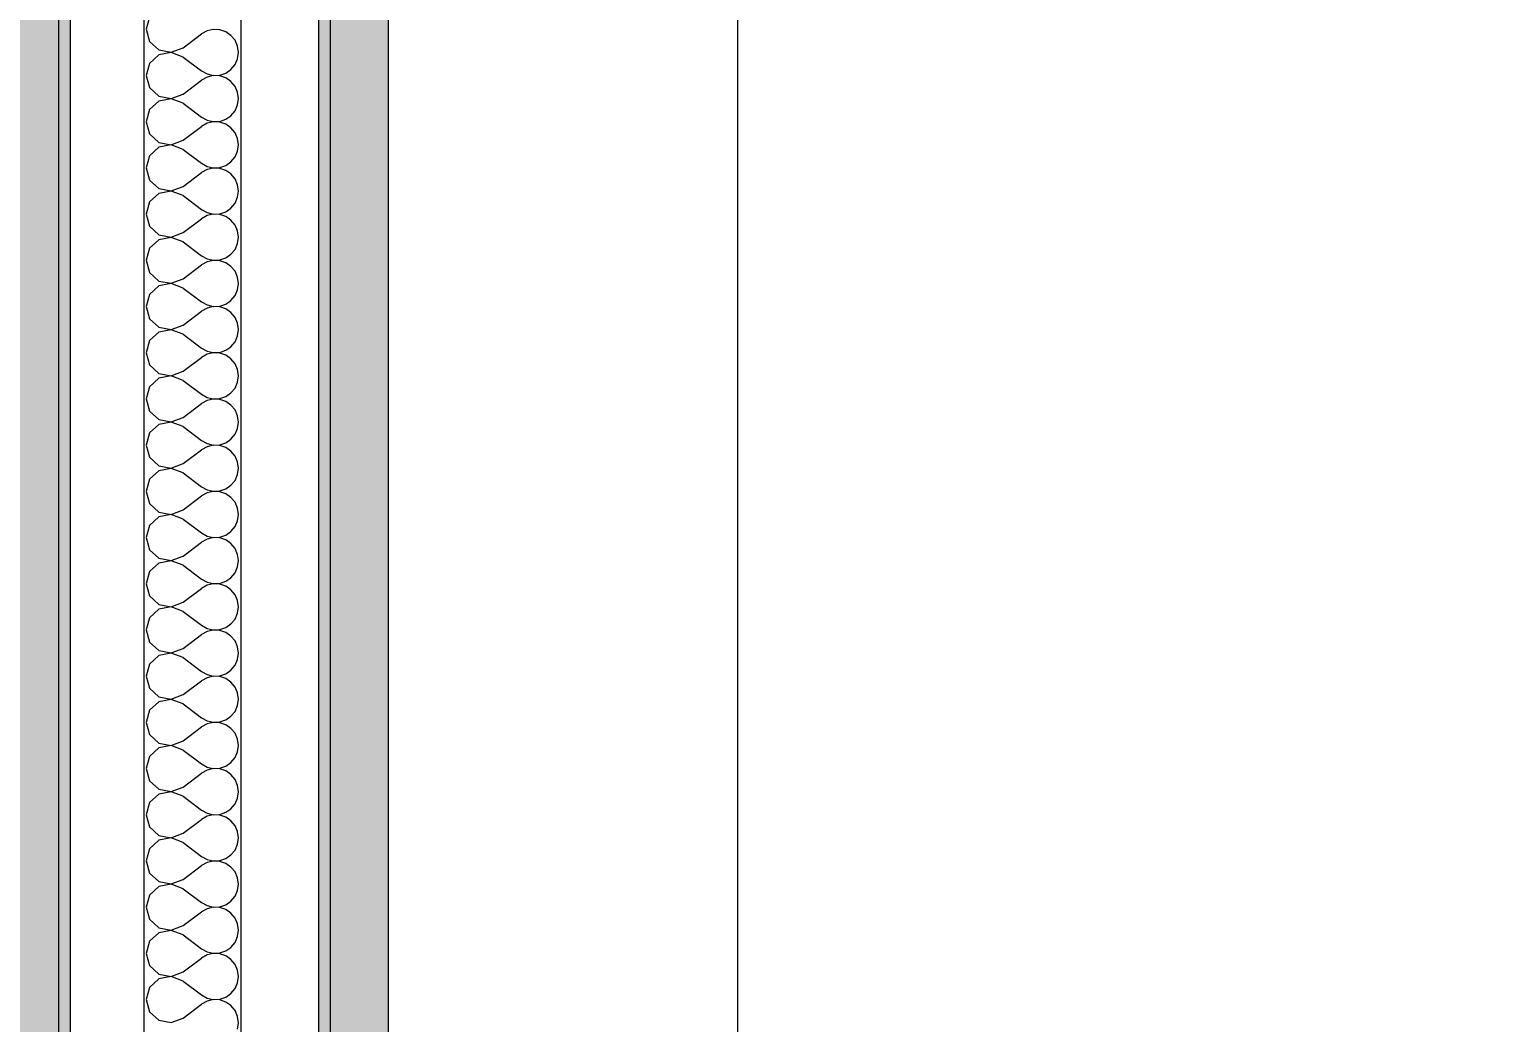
# Model space of a CAD drawing. Header units: millimetres. Extents: x -48147 to 1414029, y -496296 to 18123.
# Drawn here: x 1379525 to 1379902, y -479986.7 to -479730.8 of the extents above; entities that cross this region are included whole.
import ezdxf
from ezdxf.enums import TextEntityAlignment as Align

# ---------------------------------------------------------------- set-up
doc = ezdxf.new("R2010")
doc.units = ezdxf.units.MM
doc.header["$MEASUREMENT"] = 0
doc.linetypes.add('Double Dashed', pattern=[546.805537, 264.583325, -105.833328, 70.555556, -105.833328])
doc.linetypes.add('Wipeout_Contour', pattern=[1000, 0, -1000])
for name, color, linetype in [('New_A-15-MG_Structural_Grid_Phase_2', 7, 'Continuous'), ('New_A-25-M_Wall_Int', 7, 'Continuous'), ('New_A-95-D_1_20', 7, 'Continuous')]:
    doc.layers.add(name, color=color, linetype=linetype)
doc.layers.add('New_A-15-MG_Structural_Grid_Phase_2_Pen_No__222', color=7, linetype='Continuous', lineweight=13, true_color=0x65af33)
doc.layers.add('New_A-25-M_Wall_Int_Pen_No__107', color=7, linetype='Continuous', lineweight=15, true_color=0xa6a6a6)
doc.layers.add('New_A-25-M_Wall_Int_Pen_No__1', color=7, linetype='Continuous', lineweight=13)
doc.layers.add('New_A-95-D_1_20_Pen_No__1', color=7, linetype='Continuous', lineweight=13)
doc.styles.add('GENERATED_STYLE_1', font='')
doc.styles.add('GENERATED_STYLE_2', font='')
doc.styles.get('GENERATED_STYLE_1').set_extended_font_data('Arial')
doc.styles.get('GENERATED_STYLE_2').set_extended_font_data('Swis721 BT')
doc.dimstyles.new('GENERATED_STYLE__4', dxfattribs={"dimtxt": 125, "dimasz": 47.5, "dimexe": 0.18, "dimexo": 50, "dimgap": 0.09, "dimtad": 1, "dimdec": 0, "dimzin": 0, "dimdsep": 46, "dimtxsty": 'GENERATED_STYLE_1', "dimblk": 'ARROWHEAD_2', "dimblk1": 'ARROWHEAD_2', "dimblk2": 'ARROWHEAD_2', "dimcen": 0.09, "dimclrd": 7, "dimclre": 7, "dimclrt": 7, "dimadec": 0, "dimazin": 0, "dimtfac": 1, "dimtdec": 4, "dimtmove": 0, "dimatfit": 3, "dimfxl": 1, "dimtolj": 1, "dimtzin": 0, "dimarcsym": 0})

# ---------------------------------------------------------------- blocks, each defined once
blk = doc.blocks.new('Section Elem_90_2', base_point=(1372879, -490836.73))
at = {"color": 254, "linetype": 'Wipeout_Contour', "lineweight": 0, "ltscale": 81903552.09486547}
blk.add_wipeout([(1379835.83, -479397.03), (1379617.46, -479397.03), (1379617.46, -482736.73), (1379657.46, -482736.73), (1379657.46, -481686.73), (1384190.1, -481686.73), (1384190.1, -479136.73), (1383784.12, -479136.73), (1383784.12, -479150.03), (1383721.92, -479150.03), (1383714.71, -479153.02), (1383711.72, -479160.23), (1383711.72, -479567.83), (1383714.71, -479575.04), (1383721.92, -479578.03), (1383784.12, -479578.03), (1383784.12, -479591.33), (1383631.22, -479591.33), (1383631.22, -479578.03), (1383693.42, -479578.03), (1383700.64, -479575.04), (1383703.62, -479567.83), (1383703.62, -479160.23), (1383700.64, -479153.02), (1383693.42, -479150.03), (1383631.22, -479150.03), (1383631.22, -479136.73), (1380962.49, -479136.73), (1380962.49, -479147.63), (1380900.04, -479147.63), (1380894.66, -479149.86), (1380892.44, -479155.23), (1380892.44, -479374.23), (1380894.66, -479379.61), (1380900.04, -479381.83), (1380962.49, -479381.83), (1380962.49, -479392.73), (1380816.09, -479392.73), (1380816.09, -479381.83), (1380878.54, -479381.83), (1380883.91, -479379.61), (1380886.14, -479374.23), (1380886.14, -479155.23), (1380883.91, -479149.86), (1380878.54, -479147.63), (1380816.09, -479147.63), (1380816.09, -479136.73), (1379835.83, -479136.73), (1379835.83, -479154.03), (1379725.53, -479154.03), (1379716.55, -479157.75), (1379712.83, -479166.73), (1379712.83, -479367.03), (1379716.55, -479376.01), (1379725.53, -479379.73), (1379835.83, -479379.73)], dxfattribs=at).dxf.layer = 'New_A-25-M_Wall_Int'
blk = doc.blocks.new('*X406', base_point=(1372879, -490836.73))
at = {"layer": 'New_A-25-M_Wall_Int_Pen_No__107', "linetype": 'Continuous'}
for p, q in [((1379555.95, -479727.65), (1379555.06, -479730.78)), ((1379555.06, -479730.78), (1379555.95, -479733.91)), ((1379564.58, -479735.54), (1379569.35, -479731.97)), ((1379570.78, -479731.18), (1379569.35, -479731.97)), ((1379572.38, -479730.8), (1379570.78, -479731.18)), ((1379574.02, -479730.88), (1379572.38, -479730.8)), ((1379575.58, -479731.41), (1379574.02, -479730.88)), ((1379576.93, -479732.34), (1379575.58, -479731.41)), ((1379577.98, -479733.6), (1379576.93, -479732.34)), ((1379555.95, -479733.91), (1379558.35, -479736.1)), ((1379558.35, -479736.1), (1379561.55, -479736.71)), ((1379561.55, -479736.71), (1379564.58, -479735.54)), ((1379578.64, -479735.11), (1379577.98, -479733.6)), ((1379578.87, -479736.73), (1379578.64, -479735.11)), ((1379555.95, -479739.56), (1379555.06, -479742.68)), ((1379558.35, -479737.36), (1379555.95, -479739.56)), ((1379561.55, -479736.76), (1379558.35, -479737.36)), ((1379564.58, -479737.92), (1379561.55, -479736.76)), ((1379564.58, -479737.92), (1379569.35, -479741.49)), ((1379576.93, -479741.13), (1379577.98, -479739.86)), ((1379577.98, -479739.86), (1379578.64, -479738.36)), ((1379578.64, -479738.36), (1379578.87, -479736.73)), ((1379555.06, -479742.68), (1379555.95, -479745.81)), ((1379569.35, -479741.49), (1379570.78, -479742.29)), ((1379570.78, -479743.08), (1379569.35, -479743.88)), ((1379570.78, -479742.29), (1379572.38, -479742.66)), ((1379572.38, -479742.71), (1379570.78, -479743.08)), ((1379572.38, -479742.66), (1379574.02, -479742.58)), ((1379574.02, -479742.79), (1379572.38, -479742.71)), ((1379574.02, -479742.58), (1379575.58, -479742.06)), ((1379575.58, -479743.31), (1379574.02, -479742.79)), ((1379575.58, -479742.06), (1379576.93, -479741.13)), ((1379576.93, -479744.24), (1379575.58, -479743.31)), ((1379555.95, -479745.81), (1379558.35, -479748.01)), ((1379561.55, -479748.61), (1379564.58, -479747.45)), ((1379564.58, -479747.45), (1379569.35, -479743.88)), ((1379577.98, -479745.51), (1379576.93, -479744.24)), ((1379578.64, -479747.01), (1379577.98, -479745.51)), ((1379578.87, -479748.64), (1379578.64, -479747.01)), ((1379558.35, -479749.27), (1379555.95, -479751.46)), ((1379558.35, -479748.01), (1379561.55, -479748.61)), ((1379561.55, -479748.66), (1379558.35, -479749.27)), ((1379564.58, -479749.83), (1379561.55, -479748.66)), ((1379564.58, -479749.83), (1379569.35, -479753.4)), ((1379577.98, -479751.77), (1379578.64, -479750.26)), ((1379578.64, -479750.26), (1379578.87, -479748.64)), ((1379555.95, -479751.46), (1379555.06, -479754.59)), ((1379555.06, -479754.59), (1379555.95, -479757.72)), ((1379569.35, -479753.4), (1379570.78, -479754.19)), ((1379570.78, -479754.99), (1379569.35, -479755.78)), ((1379570.78, -479754.19), (1379572.38, -479754.57)), ((1379572.38, -479754.61), (1379570.78, -479754.99)), ((1379572.38, -479754.57), (1379574.02, -479754.49)), ((1379574.02, -479754.69), (1379572.38, -479754.61)), ((1379574.02, -479754.49), (1379575.58, -479753.96)), ((1379575.58, -479755.22), (1379574.02, -479754.69)), ((1379575.58, -479753.96), (1379576.93, -479753.03)), ((1379576.93, -479753.03), (1379577.98, -479751.77)), ((1379555.95, -479757.72), (1379558.35, -479759.91)), ((1379564.58, -479759.35), (1379569.35, -479755.78)), ((1379576.93, -479756.15), (1379575.58, -479755.22)), ((1379577.98, -479757.41), (1379576.93, -479756.15)), ((1379578.64, -479758.92), (1379577.98, -479757.41)), ((1379558.35, -479761.17), (1379555.95, -479763.36)), ((1379558.35, -479759.91), (1379561.55, -479760.52)), ((1379561.55, -479760.57), (1379558.35, -479761.17)), ((1379561.55, -479760.52), (1379564.58, -479759.35)), ((1379564.58, -479761.73), (1379561.55, -479760.57)), ((1379564.58, -479761.73), (1379569.35, -479765.3)), ((1379577.98, -479763.67), (1379578.64, -479762.17)), ((1379578.87, -479760.54), (1379578.64, -479758.92)), ((1379578.64, -479762.17), (1379578.87, -479760.54)), ((1379555.95, -479763.36), (1379555.06, -479766.49)), ((1379569.35, -479765.3), (1379570.78, -479766.1)), ((1379570.78, -479766.1), (1379572.38, -479766.47)), ((1379572.38, -479766.47), (1379574.02, -479766.39)), ((1379574.02, -479766.39), (1379575.58, -479765.87)), ((1379575.58, -479765.87), (1379576.93, -479764.94)), ((1379576.93, -479764.94), (1379577.98, -479763.67)), ((1379555.06, -479766.49), (1379555.95, -479769.62)), ((1379555.95, -479769.62), (1379558.35, -479771.82)), ((1379564.58, -479771.26), (1379569.35, -479767.68)), ((1379570.78, -479766.89), (1379569.35, -479767.68)), ((1379572.38, -479766.52), (1379570.78, -479766.89)), ((1379574.02, -479766.6), (1379572.38, -479766.52)), ((1379575.58, -479767.12), (1379574.02, -479766.6)), ((1379576.93, -479768.05), (1379575.58, -479767.12)), ((1379577.98, -479769.32), (1379576.93, -479768.05)), ((1379578.64, -479770.82), (1379577.98, -479769.32)), ((1379558.35, -479773.08), (1379555.95, -479775.27)), ((1379558.35, -479771.82), (1379561.55, -479772.42)), ((1379561.55, -479772.47), (1379558.35, -479773.08)), ((1379561.55, -479772.42), (1379564.58, -479771.26)), ((1379564.58, -479773.64), (1379561.55, -479772.47)), ((1379564.58, -479773.64), (1379569.35, -479777.21)), ((1379578.87, -479772.45), (1379578.64, -479770.82)), ((1379578.64, -479774.07), (1379578.87, -479772.45)), ((1379555.95, -479775.27), (1379555.06, -479778.4)), ((1379569.35, -479777.21), (1379570.78, -479778)), ((1379575.58, -479777.77), (1379576.93, -479776.84)), ((1379576.93, -479776.84), (1379577.98, -479775.58)), ((1379577.98, -479775.58), (1379578.64, -479774.07)), ((1379555.06, -479778.4), (1379555.95, -479781.53)), ((1379564.58, -479783.16), (1379569.35, -479779.59)), ((1379570.78, -479778.79), (1379569.35, -479779.59)), ((1379570.78, -479778), (1379572.38, -479778.38)), ((1379572.38, -479778.42), (1379570.78, -479778.79)), ((1379572.38, -479778.38), (1379574.02, -479778.3)), ((1379574.02, -479778.5), (1379572.38, -479778.42)), ((1379574.02, -479778.3), (1379575.58, -479777.77)), ((1379575.58, -479779.03), (1379574.02, -479778.5)), ((1379576.93, -479779.96), (1379575.58, -479779.03)), ((1379577.98, -479781.22), (1379576.93, -479779.96)), ((1379578.64, -479782.72), (1379577.98, -479781.22)), ((1379555.95, -479781.53), (1379558.35, -479783.72)), ((1379558.35, -479784.98), (1379555.95, -479787.17)), ((1379558.35, -479783.72), (1379561.55, -479784.33)), ((1379561.55, -479784.38), (1379558.35, -479784.98)), ((1379561.55, -479784.33), (1379564.58, -479783.16)), ((1379564.58, -479785.54), (1379561.55, -479784.38)), ((1379578.87, -479784.35), (1379578.64, -479782.72)), ((1379578.64, -479785.98), (1379578.87, -479784.35)), ((1379555.95, -479787.17), (1379555.06, -479790.3)), ((1379564.58, -479785.54), (1379569.35, -479789.11)), ((1379575.58, -479789.68), (1379576.93, -479788.75)), ((1379576.93, -479788.75), (1379577.98, -479787.48)), ((1379577.98, -479787.48), (1379578.64, -479785.98)), ((1379555.06, -479790.3), (1379555.95, -479793.43)), ((1379564.58, -479795.07), (1379569.35, -479791.49)), ((1379569.35, -479789.11), (1379570.78, -479789.91)), ((1379570.78, -479790.7), (1379569.35, -479791.49)), ((1379570.78, -479789.91), (1379572.38, -479790.28)), ((1379572.38, -479790.33), (1379570.78, -479790.7)), ((1379572.38, -479790.28), (1379574.02, -479790.2)), ((1379574.02, -479790.41), (1379572.38, -479790.33)), ((1379574.02, -479790.2), (1379575.58, -479789.68)), ((1379575.58, -479790.93), (1379574.02, -479790.41)), ((1379576.93, -479791.86), (1379575.58, -479790.93)), ((1379577.98, -479793.13), (1379576.93, -479791.86)), ((1379555.95, -479793.43), (1379558.35, -479795.63)), ((1379558.35, -479795.63), (1379561.55, -479796.23)), ((1379561.55, -479796.28), (1379558.35, -479796.88)), ((1379561.55, -479796.23), (1379564.58, -479795.07)), ((1379564.58, -479797.45), (1379561.55, -479796.28)), ((1379578.64, -479794.63), (1379577.98, -479793.13)), ((1379578.87, -479796.26), (1379578.64, -479794.63)), ((1379578.64, -479797.88), (1379578.87, -479796.26)), ((1379555.95, -479799.08), (1379555.06, -479802.21)), ((1379558.35, -479796.88), (1379555.95, -479799.08)), ((1379564.58, -479797.45), (1379569.35, -479801.02)), ((1379576.93, -479800.65), (1379577.98, -479799.39)), ((1379577.98, -479799.39), (1379578.64, -479797.88)), ((1379555.06, -479802.21), (1379555.95, -479805.34)), ((1379564.58, -479806.97), (1379569.35, -479803.4)), ((1379569.35, -479801.02), (1379570.78, -479801.81)), ((1379570.78, -479802.6), (1379569.35, -479803.4)), ((1379570.78, -479801.81), (1379572.38, -479802.18)), ((1379572.38, -479802.23), (1379570.78, -479802.6)), ((1379572.38, -479802.18), (1379574.02, -479802.1)), ((1379574.02, -479802.31), (1379572.38, -479802.23)), ((1379574.02, -479802.1), (1379575.58, -479801.58)), ((1379575.58, -479802.84), (1379574.02, -479802.31)), ((1379575.58, -479801.58), (1379576.93, -479800.65)), ((1379576.93, -479803.77), (1379575.58, -479802.84)), ((1379577.98, -479805.03), (1379576.93, -479803.77)), ((1379555.95, -479805.34), (1379558.35, -479807.53)), ((1379558.35, -479807.53), (1379561.55, -479808.14)), ((1379561.55, -479808.14), (1379564.58, -479806.97)), ((1379578.64, -479806.53), (1379577.98, -479805.03)), ((1379578.87, -479808.16), (1379578.64, -479806.53)), ((1379555.95, -479810.98), (1379555.06, -479814.11)), ((1379558.35, -479808.79), (1379555.95, -479810.98)), ((1379561.55, -479808.19), (1379558.35, -479808.79)), ((1379564.58, -479809.35), (1379561.55, -479808.19)), ((1379564.58, -479809.35), (1379569.35, -479812.92)), ((1379576.93, -479812.55), (1379577.98, -479811.29)), ((1379577.98, -479811.29), (1379578.64, -479809.79)), ((1379578.64, -479809.79), (1379578.87, -479808.16)), ((1379555.06, -479814.11), (1379555.95, -479817.24)), ((1379564.58, -479818.88), (1379569.35, -479815.3)), ((1379569.35, -479812.92), (1379570.78, -479813.72)), ((1379570.78, -479814.51), (1379569.35, -479815.3)), ((1379570.78, -479813.72), (1379572.38, -479814.09)), ((1379572.38, -479814.14), (1379570.78, -479814.51)), ((1379572.38, -479814.09), (1379574.02, -479814.01)), ((1379574.02, -479814.22), (1379572.38, -479814.14)), ((1379574.02, -479814.01), (1379575.58, -479813.48)), ((1379575.58, -479814.74), (1379574.02, -479814.22)), ((1379575.58, -479813.48), (1379576.93, -479812.55)), ((1379576.93, -479815.67), (1379575.58, -479814.74)), ((1379555.95, -479817.24), (1379558.35, -479819.44)), ((1379561.55, -479820.04), (1379564.58, -479818.88)), ((1379577.98, -479816.94), (1379576.93, -479815.67)), ((1379578.64, -479818.44), (1379577.98, -479816.94)), ((1379578.87, -479820.07), (1379578.64, -479818.44)), ((1379555.95, -479822.89), (1379555.06, -479826.02)), ((1379558.35, -479820.69), (1379555.95, -479822.89)), ((1379558.35, -479819.44), (1379561.55, -479820.04)), ((1379561.55, -479820.09), (1379558.35, -479820.69)), ((1379564.58, -479821.26), (1379561.55, -479820.09)), ((1379564.58, -479821.26), (1379569.35, -479824.83)), ((1379577.98, -479823.2), (1379578.64, -479821.69)), ((1379578.64, -479821.69), (1379578.87, -479820.07)), ((1379555.06, -479826.02), (1379555.95, -479829.15)), ((1379569.35, -479824.83), (1379570.78, -479825.62)), ((1379570.78, -479826.41), (1379569.35, -479827.21)), ((1379570.78, -479825.62), (1379572.38, -479825.99)), ((1379572.38, -479826.04), (1379570.78, -479826.41)), ((1379572.38, -479825.99), (1379574.02, -479825.91)), ((1379574.02, -479826.12), (1379572.38, -479826.04)), ((1379574.02, -479825.91), (1379575.58, -479825.39)), ((1379575.58, -479826.65), (1379574.02, -479826.12)), ((1379575.58, -479825.39), (1379576.93, -479824.46)), ((1379576.93, -479827.58), (1379575.58, -479826.65)), ((1379576.93, -479824.46), (1379577.98, -479823.2)), ((1379555.95, -479829.15), (1379558.35, -479831.34)), ((1379564.58, -479830.78), (1379569.35, -479827.21)), ((1379577.98, -479828.84), (1379576.93, -479827.58)), ((1379578.64, -479830.34), (1379577.98, -479828.84)), ((1379578.87, -479831.97), (1379578.64, -479830.34)), ((1379558.35, -479832.6), (1379555.95, -479834.79)), ((1379558.35, -479831.34), (1379561.55, -479831.95)), ((1379561.55, -479831.99), (1379558.35, -479832.6)), ((1379561.55, -479831.95), (1379564.58, -479830.78)), ((1379564.58, -479833.16), (1379561.55, -479831.99)), ((1379564.58, -479833.16), (1379569.35, -479836.73)), ((1379577.98, -479835.1), (1379578.64, -479833.6)), ((1379578.64, -479833.6), (1379578.87, -479831.97)), ((1379555.95, -479834.79), (1379555.06, -479837.92)), ((1379555.06, -479837.92), (1379555.95, -479841.05)), ((1379569.35, -479836.73), (1379570.78, -479837.53)), ((1379570.78, -479837.53), (1379572.38, -479837.9)), ((1379572.38, -479837.95), (1379570.78, -479838.32)), ((1379572.38, -479837.9), (1379574.02, -479837.82)), ((1379574.02, -479838.03), (1379572.38, -479837.95)), ((1379574.02, -479837.82), (1379575.58, -479837.29)), ((1379575.58, -479838.55), (1379574.02, -479838.03)), ((1379575.58, -479837.29), (1379576.93, -479836.36)), ((1379576.93, -479836.36), (1379577.98, -479835.1)), ((1379555.95, -479841.05), (1379558.35, -479843.25)), ((1379564.58, -479842.68), (1379569.35, -479839.11)), ((1379570.78, -479838.32), (1379569.35, -479839.11)), ((1379576.93, -479839.48), (1379575.58, -479838.55)), ((1379577.98, -479840.75), (1379576.93, -479839.48)), ((1379578.64, -479842.25), (1379577.98, -479840.75)), ((1379558.35, -479844.5), (1379555.95, -479846.7)), ((1379558.35, -479843.25), (1379561.55, -479843.85)), ((1379561.55, -479843.9), (1379558.35, -479844.5)), ((1379561.55, -479843.85), (1379564.58, -479842.68)), ((1379564.58, -479845.07), (1379561.55, -479843.9)), ((1379564.58, -479845.07), (1379569.35, -479848.64)), ((1379577.98, -479847), (1379578.64, -479845.5)), ((1379578.87, -479843.88), (1379578.64, -479842.25)), ((1379578.64, -479845.5), (1379578.87, -479843.88)), ((1379555.95, -479846.7), (1379555.06, -479849.83)), ((1379569.35, -479848.64), (1379570.78, -479849.43)), ((1379574.02, -479849.72), (1379575.58, -479849.2)), ((1379575.58, -479849.2), (1379576.93, -479848.27)), ((1379576.93, -479848.27), (1379577.98, -479847)), ((1379555.06, -479849.83), (1379555.95, -479852.96)), ((1379555.95, -479852.96), (1379558.35, -479855.15)), ((1379564.58, -479854.59), (1379569.35, -479851.02)), ((1379570.78, -479850.22), (1379569.35, -479851.02)), ((1379570.78, -479849.43), (1379572.38, -479849.8)), ((1379572.38, -479849.85), (1379570.78, -479850.22)), ((1379572.38, -479849.8), (1379574.02, -479849.72)), ((1379574.02, -479849.93), (1379572.38, -479849.85)), ((1379575.58, -479850.46), (1379574.02, -479849.93)), ((1379576.93, -479851.39), (1379575.58, -479850.46)), ((1379577.98, -479852.65), (1379576.93, -479851.39)), ((1379578.64, -479854.15), (1379577.98, -479852.65)), ((1379558.35, -479856.41), (1379555.95, -479858.6)), ((1379558.35, -479855.15), (1379561.55, -479855.76)), ((1379561.55, -479855.8), (1379558.35, -479856.41)), ((1379561.55, -479855.76), (1379564.58, -479854.59)), ((1379564.58, -479856.97), (1379561.55, -479855.8)), ((1379578.87, -479855.78), (1379578.64, -479854.15)), ((1379578.64, -479857.41), (1379578.87, -479855.78)), ((1379555.95, -479858.6), (1379555.06, -479861.73)), ((1379564.58, -479856.97), (1379569.35, -479860.54)), ((1379569.35, -479860.54), (1379570.78, -479861.34)), ((1379575.58, -479861.1), (1379576.93, -479860.17)), ((1379576.93, -479860.17), (1379577.98, -479858.91)), ((1379577.98, -479858.91), (1379578.64, -479857.41)), ((1379555.06, -479861.73), (1379555.95, -479864.86)), ((1379564.58, -479866.49), (1379569.35, -479862.92)), ((1379570.78, -479862.13), (1379569.35, -479862.92)), ((1379570.78, -479861.34), (1379572.38, -479861.71)), ((1379572.38, -479861.76), (1379570.78, -479862.13)), ((1379572.38, -479861.71), (1379574.02, -479861.63)), ((1379574.02, -479861.84), (1379572.38, -479861.76)), ((1379574.02, -479861.63), (1379575.58, -479861.1)), ((1379575.58, -479862.36), (1379574.02, -479861.84)), ((1379576.93, -479863.29), (1379575.58, -479862.36)), ((1379577.98, -479864.56), (1379576.93, -479863.29)), ((1379555.95, -479864.86), (1379558.35, -479867.06)), ((1379558.35, -479867.06), (1379561.55, -479867.66)), ((1379561.55, -479867.71), (1379558.35, -479868.31)), ((1379561.55, -479867.66), (1379564.58, -479866.49)), ((1379564.58, -479868.88), (1379561.55, -479867.71)), ((1379578.64, -479866.06), (1379577.98, -479864.56)), ((1379578.87, -479867.68), (1379578.64, -479866.06)), ((1379578.64, -479869.31), (1379578.87, -479867.68)), ((1379555.95, -479870.51), (1379555.06, -479873.64)), ((1379558.35, -479868.31), (1379555.95, -479870.51)), ((1379564.58, -479868.88), (1379569.35, -479872.45)), ((1379576.93, -479872.08), (1379577.98, -479870.81)), ((1379577.98, -479870.81), (1379578.64, -479869.31)), ((1379555.06, -479873.64), (1379555.95, -479876.77)), ((1379564.58, -479878.4), (1379569.35, -479874.83)), ((1379569.35, -479872.45), (1379570.78, -479873.24)), ((1379570.78, -479874.03), (1379569.35, -479874.83)), ((1379570.78, -479873.24), (1379572.38, -479873.61)), ((1379572.38, -479873.66), (1379570.78, -479874.03)), ((1379572.38, -479873.61), (1379574.02, -479873.53)), ((1379574.02, -479873.74), (1379572.38, -479873.66)), ((1379574.02, -479873.53), (1379575.58, -479873.01)), ((1379575.58, -479874.27), (1379574.02, -479873.74)), ((1379575.58, -479873.01), (1379576.93, -479872.08)), ((1379576.93, -479875.2), (1379575.58, -479874.27)), ((1379577.98, -479876.46), (1379576.93, -479875.2)), ((1379555.95, -479876.77), (1379558.35, -479878.96)), ((1379558.35, -479878.96), (1379561.55, -479879.57)), ((1379561.55, -479879.57), (1379564.58, -479878.4)), ((1379578.64, -479877.96), (1379577.98, -479876.46)), ((1379578.87, -479879.59), (1379578.64, -479877.96)), ((1379555.95, -479882.41), (1379555.06, -479885.54)), ((1379558.35, -479880.22), (1379555.95, -479882.41)), ((1379561.55, -479879.61), (1379558.35, -479880.22)), ((1379564.58, -479880.78), (1379561.55, -479879.61)), ((1379564.58, -479880.78), (1379569.35, -479884.35)), ((1379576.93, -479883.98), (1379577.98, -479882.72)), ((1379577.98, -479882.72), (1379578.64, -479881.22)), ((1379578.64, -479881.22), (1379578.87, -479879.59)), ((1379555.06, -479885.54), (1379555.95, -479888.67)), ((1379564.58, -479890.3), (1379569.35, -479886.73)), ((1379569.35, -479884.35), (1379570.78, -479885.15)), ((1379570.78, -479885.94), (1379569.35, -479886.73)), ((1379570.78, -479885.15), (1379572.38, -479885.52)), ((1379572.38, -479885.57), (1379570.78, -479885.94)), ((1379572.38, -479885.52), (1379574.02, -479885.44)), ((1379574.02, -479885.65), (1379572.38, -479885.57)), ((1379574.02, -479885.44), (1379575.58, -479884.91)), ((1379575.58, -479886.17), (1379574.02, -479885.65)), ((1379575.58, -479884.91), (1379576.93, -479883.98)), ((1379576.93, -479887.1), (1379575.58, -479886.17)), ((1379555.95, -479888.67), (1379558.35, -479890.87)), ((1379561.55, -479891.47), (1379564.58, -479890.3)), ((1379577.98, -479888.36), (1379576.93, -479887.1)), ((1379578.64, -479889.87), (1379577.98, -479888.36)), ((1379578.87, -479891.49), (1379578.64, -479889.87)), ((1379555.95, -479894.32), (1379555.06, -479897.45)), ((1379558.35, -479892.12), (1379555.95, -479894.32)), ((1379558.35, -479890.87), (1379561.55, -479891.47)), ((1379561.55, -479891.52), (1379558.35, -479892.12)), ((1379564.58, -479892.68), (1379561.55, -479891.52)), ((1379564.58, -479892.68), (1379569.35, -479896.26)), ((1379577.98, -479894.62), (1379578.64, -479893.12)), ((1379578.64, -479893.12), (1379578.87, -479891.49)), ((1379555.06, -479897.45), (1379555.95, -479900.58)), ((1379569.35, -479896.26), (1379570.78, -479897.05)), ((1379570.78, -479897.84), (1379569.35, -479898.64)), ((1379570.78, -479897.05), (1379572.38, -479897.42)), ((1379572.38, -479897.47), (1379570.78, -479897.84)), ((1379572.38, -479897.42), (1379574.02, -479897.34)), ((1379574.02, -479897.55), (1379572.38, -479897.47)), ((1379574.02, -479897.34), (1379575.58, -479896.82)), ((1379575.58, -479898.08), (1379574.02, -479897.55)), ((1379575.58, -479896.82), (1379576.93, -479895.89)), ((1379576.93, -479899.01), (1379575.58, -479898.08)), ((1379576.93, -479895.89), (1379577.98, -479894.62)), ((1379555.95, -479900.58), (1379558.35, -479902.77)), ((1379564.58, -479902.21), (1379569.35, -479898.64)), ((1379577.98, -479900.27), (1379576.93, -479899.01)), ((1379578.64, -479901.77), (1379577.98, -479900.27)), ((1379578.87, -479903.4), (1379578.64, -479901.77)), ((1379558.35, -479904.03), (1379555.95, -479906.22)), ((1379558.35, -479902.77), (1379561.55, -479903.38)), ((1379561.55, -479903.42), (1379558.35, -479904.03)), ((1379561.55, -479903.38), (1379564.58, -479902.21)), ((1379564.58, -479904.59), (1379561.55, -479903.42)), ((1379564.58, -479904.59), (1379569.35, -479908.16)), ((1379577.98, -479906.53), (1379578.64, -479905.03)), ((1379578.64, -479905.03), (1379578.87, -479903.4)), ((1379555.95, -479906.22), (1379555.06, -479909.35)), ((1379555.06, -479909.35), (1379555.95, -479912.48)), ((1379569.35, -479908.16), (1379570.78, -479908.96)), ((1379570.78, -479908.96), (1379572.38, -479909.33)), ((1379572.38, -479909.38), (1379570.78, -479909.75)), ((1379572.38, -479909.33), (1379574.02, -479909.25)), ((1379574.02, -479909.46), (1379572.38, -479909.38)), ((1379574.02, -479909.25), (1379575.58, -479908.72)), ((1379575.58, -479909.98), (1379574.02, -479909.46)), ((1379575.58, -479908.72), (1379576.93, -479907.79)), ((1379576.93, -479907.79), (1379577.98, -479906.53)), ((1379555.95, -479912.48), (1379558.35, -479914.68)), ((1379564.58, -479914.11), (1379569.35, -479910.54)), ((1379570.78, -479909.75), (1379569.35, -479910.54)), ((1379576.93, -479910.91), (1379575.58, -479909.98)), ((1379577.98, -479912.17), (1379576.93, -479910.91)), ((1379578.64, -479913.68), (1379577.98, -479912.17)), ((1379558.35, -479915.93), (1379555.95, -479918.13)), ((1379558.35, -479914.68), (1379561.55, -479915.28)), ((1379561.55, -479915.33), (1379558.35, -479915.93)), ((1379561.55, -479915.28), (1379564.58, -479914.11)), ((1379564.58, -479916.49), (1379561.55, -479915.33)), ((1379564.58, -479916.49), (1379569.35, -479920.07)), ((1379577.98, -479918.43), (1379578.64, -479916.93)), ((1379578.87, -479915.3), (1379578.64, -479913.68)), ((1379578.64, -479916.93), (1379578.87, -479915.3)), ((1379555.95, -479918.13), (1379555.06, -479921.26)), ((1379569.35, -479920.07), (1379570.78, -479920.86)), ((1379570.78, -479920.86), (1379572.38, -479921.23)), ((1379574.02, -479921.15), (1379575.58, -479920.63)), ((1379575.58, -479920.63), (1379576.93, -479919.7)), ((1379576.93, -479919.7), (1379577.98, -479918.43)), ((1379555.06, -479921.26), (1379555.95, -479924.39)), ((1379555.95, -479924.39), (1379558.35, -479926.58)), ((1379564.58, -479926.02), (1379569.35, -479922.45)), ((1379570.78, -479921.65), (1379569.35, -479922.45)), ((1379572.38, -479921.28), (1379570.78, -479921.65)), ((1379572.38, -479921.23), (1379574.02, -479921.15)), ((1379574.02, -479921.36), (1379572.38, -479921.28)), ((1379575.58, -479921.88), (1379574.02, -479921.36)), ((1379576.93, -479922.81), (1379575.58, -479921.88)), ((1379577.98, -479924.08), (1379576.93, -479922.81)), ((1379578.64, -479925.58), (1379577.98, -479924.08)), ((1379558.35, -479927.84), (1379555.95, -479930.03)), ((1379558.35, -479926.58), (1379561.55, -479927.18)), ((1379561.55, -479927.23), (1379558.35, -479927.84)), ((1379561.55, -479927.18), (1379564.58, -479926.02)), ((1379564.58, -479928.4), (1379561.55, -479927.23)), ((1379564.58, -479928.4), (1379569.35, -479931.97)), ((1379578.87, -479927.21), (1379578.64, -479925.58)), ((1379578.64, -479928.84), (1379578.87, -479927.21)), ((1379555.95, -479930.03), (1379555.06, -479933.16)), ((1379569.35, -479931.97), (1379570.78, -479932.77)), ((1379575.58, -479932.53), (1379576.93, -479931.6)), ((1379576.93, -479931.6), (1379577.98, -479930.34)), ((1379577.98, -479930.34), (1379578.64, -479928.84)), ((1379555.06, -479933.16), (1379555.95, -479936.29)), ((1379564.58, -479937.92), (1379569.35, -479934.35)), ((1379570.78, -479933.56), (1379569.35, -479934.35)), ((1379570.78, -479932.77), (1379572.38, -479933.14)), ((1379572.38, -479933.19), (1379570.78, -479933.56)), ((1379572.38, -479933.14), (1379574.02, -479933.06)), ((1379574.02, -479933.26), (1379572.38, -479933.19)), ((1379574.02, -479933.06), (1379575.58, -479932.53)), ((1379575.58, -479933.79), (1379574.02, -479933.26)), ((1379576.93, -479934.72), (1379575.58, -479933.79)), ((1379577.98, -479935.98), (1379576.93, -479934.72)), ((1379578.64, -479937.49), (1379577.98, -479935.98)), ((1379555.95, -479936.29), (1379558.35, -479938.48)), ((1379558.35, -479939.74), (1379555.95, -479941.94)), ((1379558.35, -479938.48), (1379561.55, -479939.09)), ((1379561.55, -479939.14), (1379558.35, -479939.74)), ((1379561.55, -479939.09), (1379564.58, -479937.92)), ((1379564.58, -479940.3), (1379561.55, -479939.14)), ((1379578.87, -479939.11), (1379578.64, -479937.49)), ((1379578.64, -479940.74), (1379578.87, -479939.11)), ((1379555.95, -479941.94), (1379555.06, -479945.07)), ((1379564.58, -479940.3), (1379569.35, -479943.88)), ((1379575.58, -479944.44), (1379576.93, -479943.51)), ((1379576.93, -479943.51), (1379577.98, -479942.24)), ((1379577.98, -479942.24), (1379578.64, -479940.74)), ((1379555.06, -479945.07), (1379555.95, -479948.2)), ((1379564.58, -479949.83), (1379569.35, -479946.26)), ((1379569.35, -479943.88), (1379570.78, -479944.67)), ((1379570.78, -479945.46), (1379569.35, -479946.26)), ((1379570.78, -479944.67), (1379572.38, -479945.04)), ((1379572.38, -479945.09), (1379570.78, -479945.46)), ((1379572.38, -479945.04), (1379574.02, -479944.96)), ((1379574.02, -479945.17), (1379572.38, -479945.09)), ((1379574.02, -479944.96), (1379575.58, -479944.44)), ((1379575.58, -479945.69), (1379574.02, -479945.17)), ((1379576.93, -479946.62), (1379575.58, -479945.69)), ((1379577.98, -479947.89), (1379576.93, -479946.62)), ((1379555.95, -479948.2), (1379558.35, -479950.39)), ((1379558.35, -479950.39), (1379561.55, -479950.99)), ((1379561.55, -479951.04), (1379558.35, -479951.65)), ((1379561.55, -479950.99), (1379564.58, -479949.83)), ((1379564.58, -479952.21), (1379561.55, -479951.04)), ((1379578.64, -479949.39), (1379577.98, -479947.89)), ((1379578.87, -479951.02), (1379578.64, -479949.39)), ((1379578.64, -479952.64), (1379578.87, -479951.02)), ((1379555.95, -479953.84), (1379555.06, -479956.97)), ((1379558.35, -479951.65), (1379555.95, -479953.84)), ((1379564.58, -479952.21), (1379569.35, -479955.78)), ((1379576.93, -479955.41), (1379577.98, -479954.15)), ((1379577.98, -479954.15), (1379578.64, -479952.64)), ((1379555.06, -479956.97), (1379555.95, -479960.1)), ((1379564.58, -479961.73), (1379569.35, -479958.16)), ((1379569.35, -479955.78), (1379570.78, -479956.57)), ((1379570.78, -479957.37), (1379569.35, -479958.16)), ((1379570.78, -479956.57), (1379572.38, -479956.95)), ((1379572.38, -479956.99), (1379570.78, -479957.37)), ((1379572.38, -479956.95), (1379574.02, -479956.87)), ((1379574.02, -479957.07), (1379572.38, -479956.99)), ((1379574.02, -479956.87), (1379575.58, -479956.34)), ((1379575.58, -479957.6), (1379574.02, -479957.07)), ((1379575.58, -479956.34), (1379576.93, -479955.41)), ((1379576.93, -479958.53), (1379575.58, -479957.6)), ((1379577.98, -479959.79), (1379576.93, -479958.53)), ((1379555.95, -479960.1), (1379558.35, -479962.29)), ((1379558.35, -479962.29), (1379561.55, -479962.9)), ((1379561.55, -479962.9), (1379564.58, -479961.73)), ((1379578.64, -479961.3), (1379577.98, -479959.79)), ((1379578.87, -479962.92), (1379578.64, -479961.3)), ((1379555.95, -479965.75), (1379555.06, -479968.88)), ((1379558.35, -479963.55), (1379555.95, -479965.75)), ((1379561.55, -479962.95), (1379558.35, -479963.55)), ((1379564.58, -479964.11), (1379561.55, -479962.95)), ((1379564.58, -479964.11), (1379569.35, -479967.68)), ((1379576.93, -479967.32), (1379577.98, -479966.05)), ((1379577.98, -479966.05), (1379578.64, -479964.55)), ((1379578.64, -479964.55), (1379578.87, -479962.92)), ((1379555.06, -479968.88), (1379555.95, -479972)), ((1379569.35, -479967.68), (1379570.78, -479968.48)), ((1379570.78, -479969.27), (1379569.35, -479970.07)), ((1379570.78, -479968.48), (1379572.38, -479968.85)), ((1379572.38, -479968.9), (1379570.78, -479969.27)), ((1379572.38, -479968.85), (1379574.02, -479968.77)), ((1379574.02, -479968.98), (1379572.38, -479968.9)), ((1379574.02, -479968.77), (1379575.58, -479968.25)), ((1379575.58, -479969.5), (1379574.02, -479968.98)), ((1379575.58, -479968.25), (1379576.93, -479967.32)), ((1379576.93, -479970.43), (1379575.58, -479969.5)), ((1379555.95, -479972), (1379558.35, -479974.2)), ((1379561.55, -479974.8), (1379564.58, -479973.64)), ((1379564.58, -479973.64), (1379569.35, -479970.07)), ((1379577.98, -479971.7), (1379576.93, -479970.43)), ((1379578.64, -479973.2), (1379577.98, -479971.7)), ((1379578.87, -479974.83), (1379578.64, -479973.2)), ((1379558.35, -479975.46), (1379555.95, -479977.65)), ((1379558.35, -479974.2), (1379561.55, -479974.8)), ((1379561.55, -479974.85), (1379558.35, -479975.46)), ((1379564.58, -479976.02), (1379561.55, -479974.85)), ((1379564.58, -479976.02), (1379569.35, -479979.59)), ((1379577.98, -479977.96), (1379578.64, -479976.45)), ((1379578.64, -479976.45), (1379578.87, -479974.83)), ((1379555.95, -479977.65), (1379555.06, -479980.78)), ((1379555.06, -479980.78), (1379555.95, -479983.91)), ((1379569.35, -479979.59), (1379570.78, -479980.38)), ((1379570.78, -479981.18), (1379569.35, -479981.97)), ((1379570.78, -479980.38), (1379572.38, -479980.76)), ((1379572.38, -479980.8), (1379570.78, -479981.18)), ((1379572.38, -479980.76), (1379574.02, -479980.68)), ((1379574.02, -479980.88), (1379572.38, -479980.8)), ((1379574.02, -479980.68), (1379575.58, -479980.15)), ((1379575.58, -479981.41), (1379574.02, -479980.88)), ((1379575.58, -479980.15), (1379576.93, -479979.22)), ((1379576.93, -479979.22), (1379577.98, -479977.96)), ((1379555.95, -479983.91), (1379558.35, -479986.1)), ((1379564.58, -479985.54), (1379569.35, -479981.97)), ((1379576.93, -479982.34), (1379575.58, -479981.41)), ((1379577.98, -479983.6), (1379576.93, -479982.34)), ((1379578.64, -479985.11), (1379577.98, -479983.6)), ((1379558.35, -479986.1), (1379561.55, -479986.71)), ((1379561.55, -479986.71), (1379564.58, -479985.54)), ((1379578.87, -479986.73), (1379578.64, -479985.11)), ((1379578.64, -479988.36), (1379578.87, -479986.73))]:
    blk.add_line(p, q, dxfattribs=at)
blk = doc.blocks.new('Section Elem_376_2', base_point=(1372879, -490836.73))
at = {"layer": 'New_A-25-M_Wall_Int_Pen_No__107', "linetype": 'Continuous'}
for points in [[(1379517.46, -479136.73), (1379517.46, -482736.73), (1379532.46, -482736.73), (1379532.46, -479136.73)], [(1379602.46, -482736.73), (1379617.46, -482736.73), (1379617.46, -479136.73), (1379602.46, -479136.73)]]:
    blk.add_hatch(color=256, dxfattribs=at).paths.add_polyline_path(points)
at = {"layer": 'New_A-25-M_Wall_Int_Pen_No__107', "linetype": 'Continuous', "lineweight": 0, "true_color": 0x535353}
blk.add_hatch(color=251, dxfattribs=at).paths.add_polyline_path([(1379599.46, -482736.73), (1379602.46, -482736.73), (1379602.46, -479136.73), (1379599.46, -479136.73)])
at = {"layer": 'New_A-25-M_Wall_Int_Pen_No__1', "linetype": 'Continuous'}
for p, q in [((1379532.46, -479136.73), (1379532.46, -482736.73)), ((1379602.46, -479136.73), (1379602.46, -482736.73)), ((1379617.46, -479136.73), (1379617.46, -482736.73))]:
    blk.add_line(p, q, dxfattribs=at)
at = {"color": 254, "linetype": 'Wipeout_Contour', "lineweight": 0, "ltscale": 5844067.242895639}
blk.add_wipeout([(1379579.46, -482736.73), (1379599.46, -482736.73), (1379599.46, -479136.73), (1379579.46, -479136.73)], dxfattribs=at).dxf.layer = 'New_A-25-M_Wall_Int'
at = {"layer": 'New_A-25-M_Wall_Int_Pen_No__1', "linetype": 'Continuous'}
blk.add_line((1379599.46, -479136.73), (1379599.46, -482736.73), dxfattribs=at)
at = {"color": 254, "linetype": 'Wipeout_Contour', "lineweight": 0, "ltscale": 5843982.258966735}
blk.add_wipeout([(1379554.46, -482736.73), (1379579.46, -482736.73), (1379579.46, -479136.73), (1379554.46, -479136.73)], dxfattribs=at).dxf.layer = 'New_A-25-M_Wall_Int'
at = {"layer": 'New_A-25-M_Wall_Int_Pen_No__1', "linetype": 'Continuous'}
blk.add_line((1379579.46, -479136.73), (1379579.46, -482736.73), dxfattribs=at)
at = {"layer": 'New_A-25-M_Wall_Int'}
blk.add_blockref('*X406', (1372879, -490836.73), dxfattribs=at)
at = {"color": 254, "linetype": 'Wipeout_Contour', "lineweight": 0, "ltscale": 5843899.163694545}
blk.add_wipeout([(1379535.46, -482736.73), (1379554.46, -482736.73), (1379554.46, -479136.73), (1379535.46, -479136.73)], dxfattribs=at).dxf.layer = 'New_A-25-M_Wall_Int'
at = {"layer": 'New_A-25-M_Wall_Int_Pen_No__107', "linetype": 'Continuous', "lineweight": 0, "true_color": 0x535353}
blk.add_hatch(color=251, dxfattribs=at).paths.add_polyline_path([(1379532.46, -482736.73), (1379535.46, -482736.73), (1379535.46, -479136.73), (1379532.46, -479136.73)])
at = {"layer": 'New_A-25-M_Wall_Int_Pen_No__1', "linetype": 'Continuous'}
for p, q in [((1379535.46, -479136.73), (1379535.46, -482736.73)), ((1379554.46, -479136.73), (1379554.46, -482736.73))]:
    blk.add_line(p, q, dxfattribs=at)
blk = doc.blocks.new('Standard grid marker[3]_2', base_point=(1379707.47, -469432.1))
at = {"layer": 'New_A-15-MG_Structural_Grid_Phase_2_Pen_No__222', "linetype": 'Double Dashed'}
blk.add_line((1379707.47, -470432.1), (1379707.47, -493836.73), dxfattribs=at)
at = {"layer": 'New_A-15-MG_Structural_Grid_Phase_2_Pen_No__222', "style": 'GENERATED_STYLE_2'}
for tag, p in [('AC_MarkerText_1_0', (1379707.47, -469163.68)), ('AC_MarkerText_1_1', (1379707.47, -495068.32))]:
    blk.add_attdef(tag, text='', height=175, rotation=360, dxfattribs=at).set_placement(p, align=Align.MIDDLE_CENTER)
blk = doc.blocks.new('*D781', base_point=(1372879, -490836.73))
at = {"layer": 'New_A-95-D_1_20_Pen_No__1', "linetype": 'Continuous'}
for p, q in [((1367392.19, -478986.73), (1367392.19, -478956.17)), ((1367423.44, -479004.77), (1367360.94, -478968.69)), ((1367439.07, -478986.73), (1367345.32, -478986.73)), ((1367392.19, -482736.73), (1367392.19, -478986.73)), ((1367360.94, -482718.69), (1367423.44, -482754.77)), ((1367439.07, -482736.73), (1367345.32, -482736.73))]:
    blk.add_line(p, q, dxfattribs=at)
at = {"layer": 'New_A-95-D_1_20_Pen_No__1', "insert": (1367367.19, -481076.23), "char_height": 125, "attachment_point": 7, "rotation": 90, "style": 'GENERATED_STYLE_1'}
blk.add_mtext('\\A1;{\\fArial|b0|i0|c0|p34;3,750}', dxfattribs=at)
blk = doc.blocks.new('ARROWHEAD_2')
at = {"color": 0, "linetype": 'Continuous', "lineweight": 0}
for p, q in [((-0.3781, -0.655), (0.3781, 0.655)), ((0, 0), (-1, 0))]:
    blk.add_line(p, q, dxfattribs=at)

msp = doc.modelspace()

# ---------------------------------------------------------------- block references
at = {"layer": 'New_A-25-M_Wall_Int'}
msp.add_blockref('Section Elem_90_2', (1372879, -490836.73), dxfattribs=at)

# ---------------------------------------------------------------- next in the draw order: block references
msp.add_blockref('Section Elem_376_2', (1372879, -490836.73), dxfattribs=at)

# ---------------------------------------------------------------- next in the draw order: block references
at = {"layer": 'New_A-15-MG_Structural_Grid_Phase_2', "color": 8, "linetype": 'Continuous', "lineweight": 15}
msp.add_blockref('Standard grid marker[3]_2', (1379707.47, -469432.1), dxfattribs=at)

# ---------------------------------------------------------------- next in the draw order: dimensions: what is measured, and where the dimension line sits
at = {"layer": 'New_A-95-D_1_20', "linetype": 'Continuous'}
dim = msp.add_linear_dim(base=(1367392.19, -478986.73), p1=(1383127.97, -482736.73), p2=(1383128.04, -478986.73), angle=90, dimstyle='GENERATED_STYLE__4', dxfattribs=at)
dim.commit()
dim.dimension.update_dxf_attribs({"geometry": '*D781', "text_midpoint": (1367304.69, -480839.08), "dimtype": 160, "text_rotation": 90})

doc.saveas('drawing.dxf')
